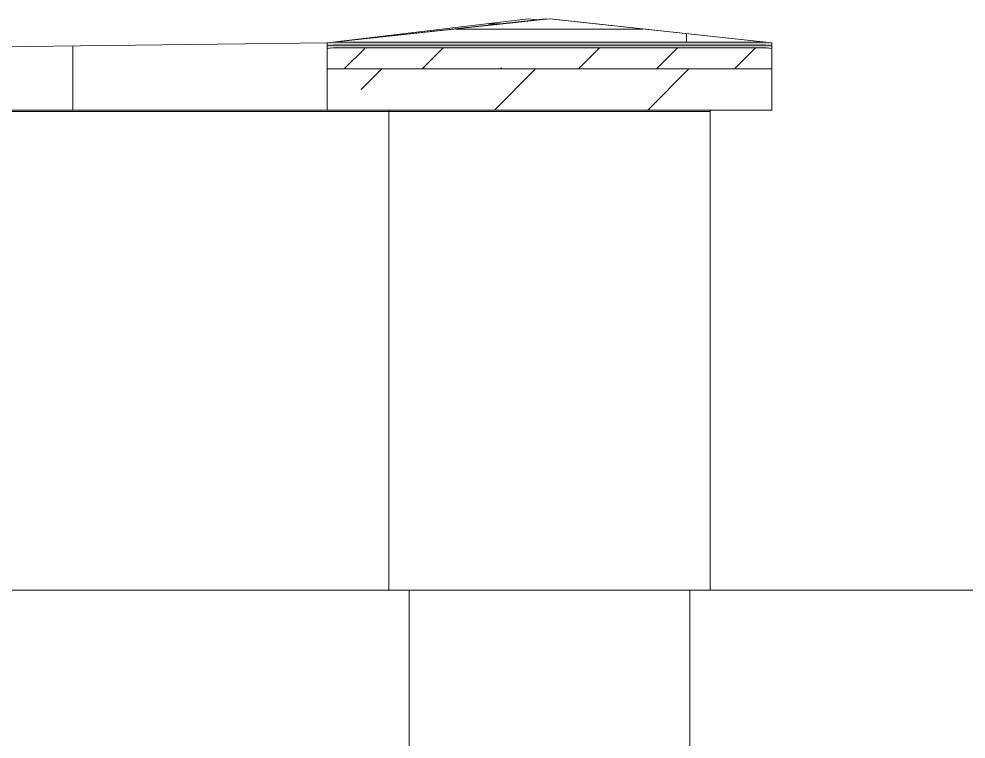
# Model space of a CAD drawing. Header units: millimetres. Extents: x -515342 to 330399, y -224905 to 507333.
# Drawn here: x 219869 to 221254, y 102014 to 103067 of the extents above; entities that cross this region are included whole.
import ezdxf

# ---------------------------------------------------------------- set-up
doc = ezdxf.new("R2010")
doc.units = ezdxf.units.MM
for name, color, linetype, lineweight in [('Крыша', 7, 'Continuous', 0), ('Крыша штриховка', 7, 'Continuous', 0), ('Стены внутренние', 7, 'Continuous', 0), ('Стены наружные', 7, 'Continuous', 0)]:
    doc.layers.add(name, color=color, linetype=linetype, lineweight=lineweight)

msp = doc.modelspace()

# ---------------------------------------------------------------- hatches: boundary and pattern name
at = {"layer": 'Крыша'}
for points in [[(220969.7438, 103027.3686), (220969.7438, 103031.5929), (220961.0659, 103032.5274), (220319.7438, 103031.5929), (220319.7438, 103027.3686), (220328.6445, 103028.3271), (220960.8431, 103028.3271)], [(220319.7438, 103023.3455), (220328.8566, 103024.3268), (220969.7438, 103023.3455), (220969.7438, 103027.3686), (220960.8431, 103028.3271), (220319.7438, 103027.3686)]]:
    msp.add_hatch(color=256, dxfattribs=at).paths.add_polyline_path(points)
h = msp.add_hatch(dxfattribs=at)
h.set_pattern_fill('FP_11', color=256, style=0, pattern_type=2)
h.set_pattern_definition([(45, (223568.56, 95610.5), (-114.0493, 114.0493), []), (45, (223682.61, 95610.5), (-114.0493, 114.0493), [201.613, -40.323, 3.353, -36.97])])
h.paths.add_polyline_path([(220319.7438, 102993.3929), (220969.7438, 102993.3929), (220969.7438, 103023.3455), (220960.631, 103024.3268), (220319.7438, 103023.3455), (220319.7438, 103004.8325)])
h = msp.add_hatch(dxfattribs=at)
h.set_pattern_fill('FP_1', color=256, style=0, pattern_type=2)
h.set_pattern_definition([(45, (223568.56, 95610.5), (-224.506, 224.506), []), (45, (223793.07, 95610.5), (-224.506, 224.506), [396.875, -79.375, 3.353, -76.022])])
h.paths.add_polyline_path([(220969.7438, 102933.3929), (220969.7438, 102993.3929), (220319.7438, 102993.3929), (220319.7438, 102933.3929), (220882.6944, 102933.3929)])
at = {"layer": 'Крыша штриховка'}
h = msp.add_hatch(dxfattribs=at)
h.set_pattern_fill('FP_16', color=256, style=0, pattern_type=2)
h.set_pattern_definition([(0, (229844.74, 103059.29), (0, 92.702), []), (90, (229844.7, 103059.3), (-900, 6e-14), [])])
h.paths.add_polyline_path([(220319.7438, 103031.5929), (220626.8928, 103065.2859), (220613.5936, 103066.5929), (220327.59, 103032.5274)])
h = msp.add_hatch(dxfattribs=at)
h.set_pattern_fill('FP_15', color=256, style=0, pattern_type=2)
h.set_pattern_definition([(0, (229844.74, 103051.5), (0, 105.63), []), (90, (229844.7, 103051.5), (-900, 6e-14), [])])
h.paths.add_polyline_path([(220563.4156, 103032.5274), (220960.8431, 103032.5514), (220644.7438, 103066.5929), (220328.6445, 103032.5274), (220456.9894, 103032.5274)])
h = msp.add_hatch(dxfattribs=at)
h.set_pattern_fill('FP_17', color=256, style=0, pattern_type=2)
h.set_pattern_definition([(0, (229845, 101131), (0, 10000), []), (90, (229844.7, 101131.4), (-900, 6e-14), [])])
h.paths.add_polyline_path([(220319.7438, 102933.3929), (220319.7438, 103031.5929), (219114.7438, 103016.5929), (219114.7438, 102933.3929), (220302.0685, 102933.3929)])

# ---------------------------------------------------------------- linework, layer by layer
at = {"layer": 'Крыша'}
for p, q in [((220644.7438, 103066.5929), (220319.7438, 103031.5929)), ((220613.5936, 103066.5929), (220319.7438, 103031.5929)), ((220638.8071, 103066.5929), (220328.4217, 103032.5448)), ((220626.8928, 103065.2859), (220613.5936, 103066.5929)), ((220641.8023, 103066.2761), (220638.8071, 103066.5929)), ((220969.7438, 103031.5929), (220644.7438, 103066.5929)), ((220961.0659, 103032.53), (220645.6343, 103066.5929)), ((220319.7438, 103031.5929), (219114.7438, 103016.5929)), ((220319.7438, 103031.5929), (220319.7438, 103023.3455)), ((220328.6445, 103028.3271), (220319.7438, 103027.3686)), ((220328.8566, 103024.3268), (220319.7438, 103023.3455)), ((220319.7438, 103023.3455), (220319.7438, 102933.3929)), ((220961.0659, 103032.5274), (220328.4217, 103032.5274)), ((220960.8431, 103028.3271), (220328.6445, 103028.3271)), ((220960.631, 103024.3268), (220328.8566, 103024.3268)), ((220969.7438, 103023.3455), (220960.631, 103024.3268)), ((220969.7438, 103027.3686), (220960.8431, 103028.3271)), ((220969.7438, 103023.3455), (220969.7438, 103031.5929)), ((220969.7438, 102933.3929), (220969.7438, 103023.3455)), ((220319.7438, 102993.3929), (220969.7438, 102993.3929)), ((220319.7438, 102933.3929), (219114.7438, 102933.3929)), ((220319.7438, 102933.3929), (220969.7438, 102933.3929))]:
    msp.add_line(p, q, dxfattribs=at)
at = {"layer": 'Стены внутренние'}
for p, q in [((220879.7438, 102931.3929), (219204.7438, 102931.3929)), ((220409.7438, 102931.3929), (220409.7438, 102933.3929)), ((220409.7438, 102231.3929), (220409.7438, 102931.3929)), ((220879.7438, 102933.3929), (220879.7438, 102931.3929)), ((220879.7438, 102931.3929), (220879.7438, 102231.3929)), ((214899.7438, 102231.3929), (220879.7438, 102231.3929)), ((220879.7438, 102231.3929), (223219.7438, 102231.3929))]:
    msp.add_line(p, q, dxfattribs=at)
at = {"layer": 'Стены наружные'}
for p, q in [((220439.7438, 101946.828), (220439.7438, 102231.3929)), ((220849.7438, 101950.7371), (220849.7438, 102231.3929))]:
    msp.add_line(p, q, dxfattribs=at)

doc.saveas('drawing.dxf')
